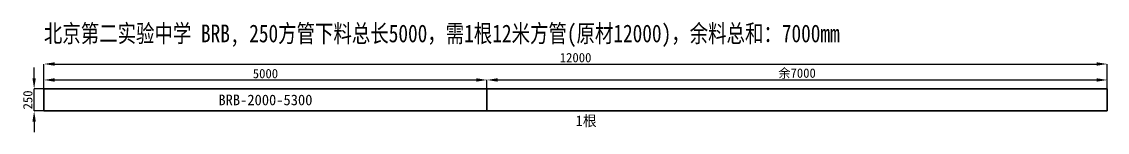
# Model space of a CAD drawing. Header units: metres. Extents: x -250 to 27240, y -11390 to 232.
# Drawn here: x -250 to 12000, y -1015 to 232 of the extents above; entities that cross this region are included whole.
import ezdxf
from ezdxf.enums import TextEntityAlignment as Align

# ---------------------------------------------------------------- set-up
doc = ezdxf.new("R2010")
doc.units = ezdxf.units.M
for name, color, linetype in [('DIMENSION', 3, 'Continuous'), ('TEXT', 3, 'Continuous'), ('TUBE', 3, 'Continuous')]:
    doc.layers.add(name, color=color, linetype=linetype)
doc.dimstyles.get("Standard").update_dxf_attribs({"dimscale": 30, "dimtxt": 3.5, "dimasz": 4, "dimexe": 1.25, "dimexo": 0, "dimtad": 1, "dimcen": 2.5, "dimazin": 3, "dimtfac": 1, "dimtmove": 0, "dimatfit": 3})

# ---------------------------------------------------------------- blocks, each defined once
blk = doc.blocks.new('_CLOSEDFILLED')
at = {"color": 0, "linetype": 'BYBLOCK'}
blk.add_solid([(-1, 0.16), (0, 0), (-1, -0.16)], dxfattribs=at)
blk = doc.blocks.new('*D1')
at = {"color": 0}
for p, q in [((-110, -405), (-110, -285)), ((-110, -775), (-110, -525)), ((-110, -895), (-110, -1015))]:
    blk.add_line(p, q, dxfattribs=at)
at = {"color": 3}
for p, q in [((10, -525), (-110, -525)), ((10, -775), (-110, -775))]:
    blk.add_line(p, q, dxfattribs=at)
at = {"layer": 'Defpoints'}
for p in [(10, -525), (-110, -775), (10, -775)]:
    blk.add_point(p, dxfattribs=at)
at = {"layer": 'DIMENSION', "color": 0, "xscale": 120, "yscale": 120}
for p, rotation in [((-110, -525), 270), ((-110, -775), 90)]:
    blk.add_blockref('_CLOSEDFILLED', p, dxfattribs=dict(at, rotation=rotation))
at = {"layer": 'DIMENSION', "color": 3, "insert": (-181.25, -650), "char_height": 105, "attachment_point": 5, "rotation": 90}
blk.add_mtext('250', dxfattribs=at)
blk = doc.blocks.new('*D2')
at = {"color": 3}
for p, q in [((0, -525), (0, -245)), ((12000, -525), (12000, -245))]:
    blk.add_line(p, q, dxfattribs=at)
at = {"color": 0}
blk.add_line((120, -245), (11880, -245), dxfattribs=at)
at = {"layer": 'Defpoints'}
for p in [(0, -245), (0, -525), (12000, -525)]:
    blk.add_point(p, dxfattribs=at)
at = {"layer": 'DIMENSION', "color": 0, "xscale": 120, "yscale": 120, "rotation": 180}
blk.add_blockref('_CLOSEDFILLED', (0, -245), dxfattribs=at)
at = {"layer": 'DIMENSION', "color": 0, "xscale": 120, "yscale": 120}
blk.add_blockref('_CLOSEDFILLED', (12000, -245), dxfattribs=at)
at = {"layer": 'DIMENSION', "color": 3, "insert": (6000, -173.75), "char_height": 105, "attachment_point": 5}
blk.add_mtext('12000', dxfattribs=at)
blk = doc.blocks.new('*D3')
at = {"color": 3}
for p, q in [((0, -525), (0, -425)), ((5000, -525), (5000, -425))]:
    blk.add_line(p, q, dxfattribs=at)
at = {"color": 0}
blk.add_line((120, -425), (4880, -425), dxfattribs=at)
at = {"layer": 'Defpoints'}
for p in [(0, -425), (0, -525), (5000, -525)]:
    blk.add_point(p, dxfattribs=at)
at = {"layer": 'DIMENSION', "color": 0, "xscale": 120, "yscale": 120, "rotation": 180}
blk.add_blockref('_CLOSEDFILLED', (0, -425), dxfattribs=at)
at = {"layer": 'DIMENSION', "color": 0, "xscale": 120, "yscale": 120}
blk.add_blockref('_CLOSEDFILLED', (5000, -425), dxfattribs=at)
at = {"layer": 'DIMENSION', "color": 3, "insert": (2500, -353.75), "char_height": 105, "attachment_point": 5}
blk.add_mtext('5000', dxfattribs=at)
blk = doc.blocks.new('*D4')
at = {"color": 3}
for p, q in [((5000, -525), (5000, -425)), ((12000, -525), (12000, -425))]:
    blk.add_line(p, q, dxfattribs=at)
at = {"color": 0}
blk.add_line((5120, -425), (11880, -425), dxfattribs=at)
at = {"layer": 'Defpoints'}
for p in [(5000, -425), (5000, -525), (12000, -525)]:
    blk.add_point(p, dxfattribs=at)
at = {"layer": 'DIMENSION', "color": 0, "xscale": 120, "yscale": 120, "rotation": 180}
blk.add_blockref('_CLOSEDFILLED', (5000, -425), dxfattribs=at)
at = {"layer": 'DIMENSION', "color": 0, "xscale": 120, "yscale": 120}
blk.add_blockref('_CLOSEDFILLED', (12000, -425), dxfattribs=at)
at = {"layer": 'DIMENSION', "color": 3, "insert": (8500, -353.75), "char_height": 105, "attachment_point": 5}
blk.add_mtext('余7000', dxfattribs=at)

msp = doc.modelspace()

# ---------------------------------------------------------------- linework, layer by layer
at = {"layer": 'TUBE', "color": 7, "lineweight": 35}
for p, q in [((0, -525), (5000, -525)), ((0, -525), (0, -775)), ((5000, -525), (5000, -775)), ((5000, -525), (12000, -525)), ((5000, -525), (5000, -775)), ((12000, -525), (12000, -775)), ((0, -775), (5000, -775)), ((5000, -775), (12000, -775))]:
    msp.add_line(p, q, dxfattribs=at)

# ---------------------------------------------------------------- texts
at = {"layer": 'TEXT', "width": 0.8}
msp.add_text('北京第二实验中学 BRB, 250方管下料总长5000，需1根12米方管(原材12000)，余料总和：7000mm', height=200, dxfattribs=at).set_placement((0, 0))
at = {"layer": 'TEXT'}
msp.add_text('BRB-2000-5300', height=120, dxfattribs=at).set_placement((2500, -650), align=Align.MIDDLE_CENTER)
msp.add_text('1根', height=120, dxfattribs=at).set_placement((6000, -945))

# ---------------------------------------------------------------- dimensions: what is measured, and where the dimension line sits
at = {"layer": 'DIMENSION', "color": 3, "lineweight": 25}
for base, p1, p2, text, picture, middle in [((0, -245), (0, -525), (12000, -525), '12000', '*D2', (6000, -173.75)), ((0, -425), (0, -525), (5000, -525), '5000', '*D3', (2500, -353.75)), ((5000, -425), (5000, -525), (12000, -525), '余7000', '*D4', (8500, -353.75))]:
    dim = msp.add_linear_dim(base=base, p1=p1, p2=p2, text=text, dimstyle='Standard', dxfattribs=at)
    dim.commit()
    dim.dimension.update_dxf_attribs({"geometry": picture, "text_midpoint": middle})
dim = msp.add_linear_dim(base=(-110, -775), p1=(10, -775), p2=(10, -525), angle=90, text='250', dimstyle='Standard', dxfattribs=at)
dim.commit()
dim.dimension.update_dxf_attribs({"geometry": '*D1', "text_midpoint": (-181.25, -650)})

doc.saveas('drawing.dxf')
